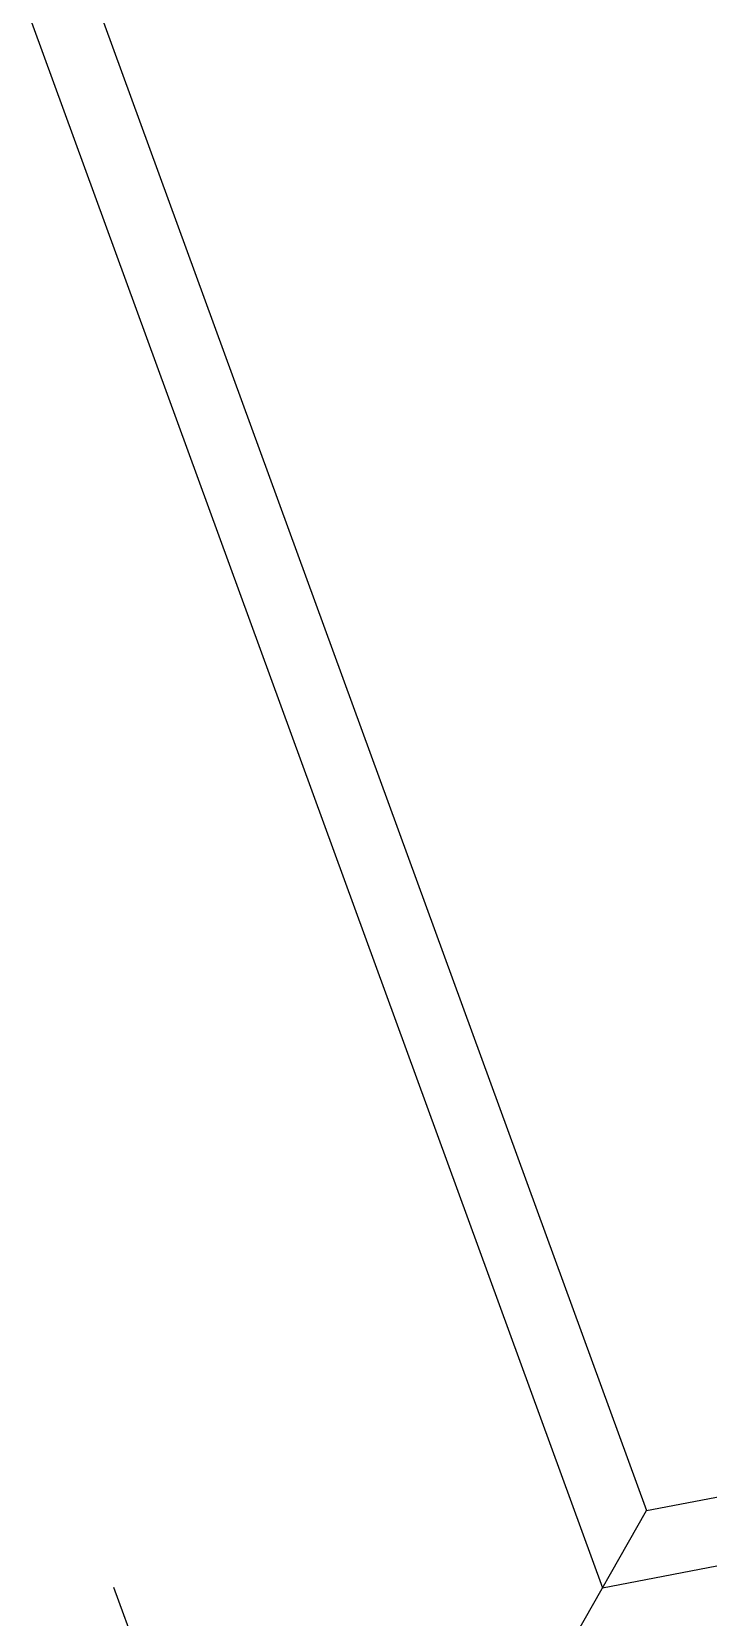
# Model space of a CAD drawing. Header units: metres. Extents: x 2681481 to 2682537, y 1228589 to 1229401.
# Drawn here: x 2681852.7889 to 2681852.9686, y 1228894.4238 to 1228894.8454 of the extents above; entities that cross this region are included whole.
import ezdxf

# ---------------------------------------------------------------- set-up
doc = ezdxf.new("R2010")
doc.units = ezdxf.units.M
doc.linetypes.add('AUSGEZOGEN', pattern=[0])
doc.linetypes.add('PHANTOM2_S8', pattern=[0.6, 0.4, -0.1, 0, -0.1])
doc.layers.add('Standard', color=7, linetype='AUSGEZOGEN', lineweight=25)

msp = doc.modelspace()

# ---------------------------------------------------------------- linework, layer by layer
at = {"layer": 'Standard', "color": 252, "linetype": 'AUSGEZOGEN', "lineweight": 25, "transparency": 33554687}
for p, q in [((2681852.95219, 1228894.45223), (2681862.6357, 1228896.30754)), ((2681852.94052, 1228894.43167), (2681862.63909, 1228896.28987)), ((2681852.5357, 1228895.54271), (2681852.94052, 1228894.43167)), ((2681852.55576, 1228895.54025), (2681852.95219, 1228894.45223)), ((2681852.77072, 1228894.13237), (2681852.95219, 1228894.45223))]:
    msp.add_line(p, q, dxfattribs=at)
at = {"layer": 'Standard', "color": 252, "linetype": 'PHANTOM2_S8', "lineweight": 25, "transparency": 33554687}
msp.add_line((2681852.39979, 1228895.55937), (2681852.86145, 1228894.2923), dxfattribs=at)

doc.saveas('drawing.dxf')
